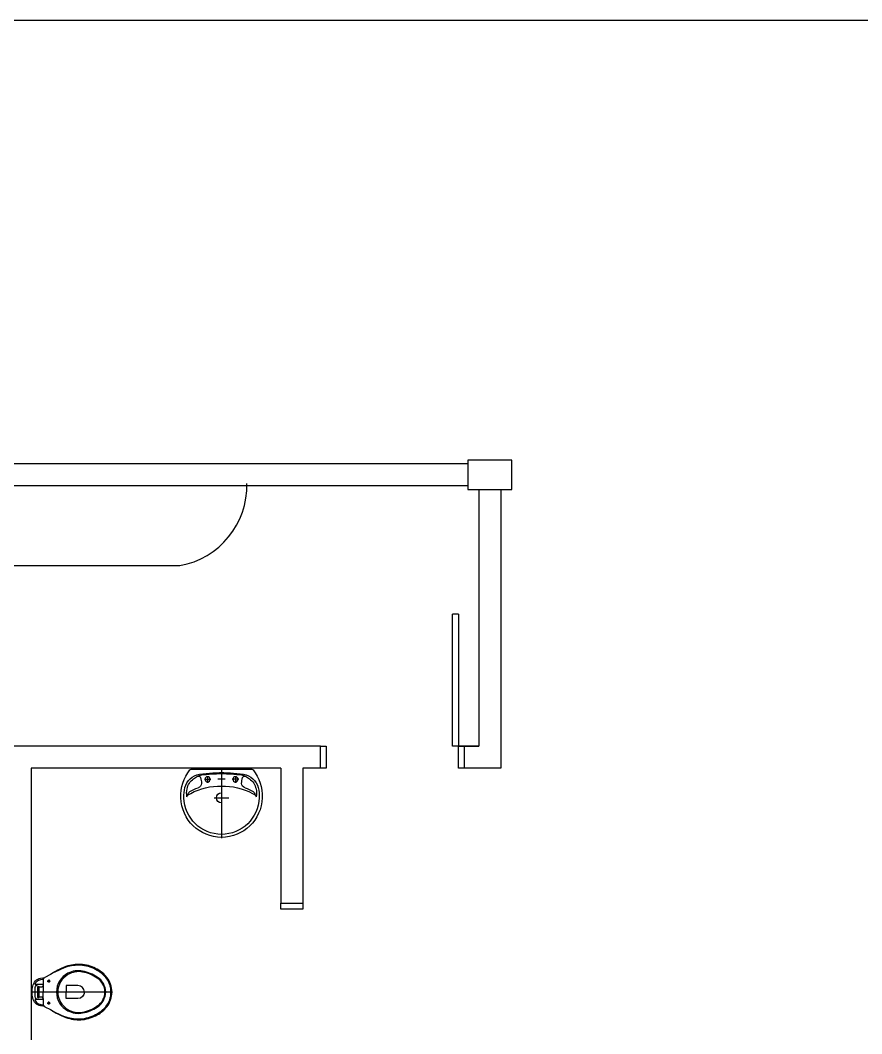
# Model space of a CAD drawing. Header units: millimetres. Extents: x 20431 to 27288, y 6147 to 13165.
# Drawn here: x 24891 to 25464, y 12475 to 13165 of the extents above; entities that cross this region are included whole.
import ezdxf

# ---------------------------------------------------------------- set-up
doc = ezdxf.new("R2010")
doc.units = ezdxf.units.MM
doc.header["$MEASUREMENT"] = 0
for name, color, linetype in [('Arqui-Aberturas', 63, 'Continuous'), ('Arqui-DivisóriaGesso', 211, 'Continuous'), ('Arqui-Louças', 30, 'Continuous'), ('Arqui-Paredes', 3, 'Continuous'), ('Arqui-Pilares', 4, 'Continuous')]:
    doc.layers.add(name, color=color, linetype=linetype)

msp = doc.modelspace()

# ---------------------------------------------------------------- linework, layer by layer
at = {"layer": 'Arqui-Aberturas'}
for p, q in [((25189.06, 12760.65), (25185.06, 12760.65)), ((25185.06, 12670.65), (25185.06, 12760.65)), ((25189.06, 12760.65), (25189.06, 12670.65)), ((25189.06, 12670.65), (25185.06, 12670.65)), ((25068.06, 12563.65), (25083.06, 12563.65)), ((25068.06, 12559.65), (25068.06, 12563.65)), ((25083.06, 12563.65), (25083.06, 12559.65)), ((25083.06, 12559.65), (25068.06, 12559.65))]:
    msp.add_line(p, q, dxfattribs=at)
for points in [[(25099.06, 12655.65), (25095.06, 12655.65), (25095.06, 12670.65), (25099.06, 12670.65)], [(25193.06, 12655.65), (25189.06, 12655.65), (25189.06, 12670.65), (25193.06, 12670.65)]]:
    msp.add_lwpolyline(points, close=True, dxfattribs=at)
at = {"layer": 'Arqui-DivisóriaGesso'}
msp.add_lwpolyline([(24108.49, 13165.33), (26970.76, 13165.33), (26970.76, 9846.03), (24108.49, 9846.03)], close=True, dxfattribs=at)
at = {"layer": 'Arqui-Louças'}
for p, q in [((24318.06, 12793.68), (24999.35, 12793.68)), ((25006.97, 12654.95), (25027.68, 12654.95)), ((25027.68, 12655.65), (25027.68, 12607.95)), ((25027.68, 12654.95), (25048.4, 12654.95)), ((25015.98, 12648.05), (25020.48, 12648.05)), ((25018.18, 12650.25), (25018.18, 12645.75)), ((25027.68, 12648.05), (25025.18, 12648.05)), ((25030.18, 12648.05), (25027.68, 12648.05)), ((25039.38, 12648.05), (25034.88, 12648.05)), ((25037.18, 12650.25), (25037.18, 12645.75)), ((25022.68, 12635.45), (25027.68, 12635.45)), ((25027.68, 12635.45), (25032.68, 12635.45)), ((24908.86, 12510.57), (24910.86, 12510.57)), ((24909.96, 12511.57), (24909.96, 12509.57)), ((24953.06, 12503.07), (24898.06, 12503.07)), ((24908.86, 12495.57), (24910.86, 12495.57)), ((24909.96, 12494.57), (24909.96, 12496.57))]:
    msp.add_line(p, q, dxfattribs=at)
for points in [[(24906.06, 12498.57), (24906.06, 12495.02, 0.269143), (24907.07, 12493.28), (24907.34, 12493.13, -0.044891), (24907.39, 12493.1), (24911.06, 12491.07, 0.036783), (24913.06, 12489.87, 0.0196), (24917.06, 12487.77, 0.056836), (24923.06, 12485.27, 0.089116), (24933.06, 12484.27, 0.095425), (24943.06, 12487.52, 0.091656), (24949.61, 12493.07, 0.16072), (24953.06, 12503.07, 0.16072), (24949.61, 12513.07, 0.091656), (24943.06, 12518.62, 0.095425), (24933.06, 12521.87, 0.089116), (24923.06, 12520.87, 0.056836), (24917.06, 12518.37, 0.0196), (24913.06, 12516.27, 0.036783), (24911.06, 12515.07), (24907.39, 12513.04, -0.044891), (24907.34, 12513.01), (24907.07, 12512.85, 0.269143), (24906.06, 12511.12), (24906.06, 12507.57)], [(24911.06, 12491.07), (24913.06, 12489.97, 0.0204), (24917.06, 12488.07, 0.050595), (24923.06, 12485.72, 0.089432), (24933.06, 12484.92, 0.098712), (24943.06, 12488.32, 0.072481), (24948.76, 12493.07, 0.182574), (24952.36, 12503.07, 0.182574), (24948.76, 12513.07, 0.072481), (24943.06, 12517.82, 0.098712), (24933.06, 12521.22, 0.089432), (24923.06, 12520.42, 0.050595), (24917.06, 12518.07, 0.0204), (24913.06, 12516.17), (24911.06, 12515.07)], [(24907.34, 12493.13, 0.047116), (24907.29, 12493.14), (24904.37, 12493.59, -0.305161), (24899.06, 12499.07, -0.049506), (24898.66, 12503.07, -0.049506), (24899.06, 12507.07, -0.305161), (24904.37, 12512.55), (24907.29, 12513, 0.047116), (24907.34, 12513.01)], [(24906.06, 12508.17), (24902.81, 12508.17), (24900.97, 12508.17, -0.5854), (24900.62, 12508.78, -0.134872), (24903.06, 12511.07, -0.082359), (24906.19, 12511.84)], [(24902.81, 12497.97, -0.414214), (24900.81, 12499.97), (24900.81, 12503.07), (24900.81, 12506.17, -0.414214), (24902.81, 12508.17)], [(24906.06, 12498.57, 0.414214), (24905.06, 12499.57), (24903.76, 12499.57, 0.226163), (24903.22, 12499.31, -0.733322), (24902.56, 12499.57), (24902.56, 12503.07), (24902.56, 12506.57, -0.733322), (24903.22, 12506.83, 0.226163), (24903.76, 12506.57), (24905.06, 12506.57, 0.414214), (24906.06, 12507.57)], [(24934.26, 12503.07, 0.394755), (24929.86, 12507.57), (24921.86, 12507.57), (24921.86, 12503.07)], [(24934.26, 12503.07, -0.394755), (24929.86, 12498.57), (24921.86, 12498.57), (24921.86, 12503.07)], [(24906.06, 12497.97), (24902.81, 12497.97), (24900.97, 12497.97, 0.5854), (24900.62, 12497.36, 0.134872), (24903.06, 12495.07, 0.082359), (24906.19, 12494.3)]]:
    msp.add_lwpolyline(points, format="xyb", dxfattribs=at)
for points in [[(24923.06, 12515.87, 0.278895), (24915.21, 12503.07, 0.278895), (24923.06, 12490.27, 0.167831), (24933.06, 12488.82, 0.098952), (24943.06, 12492.87, 0.247323), (24948.76, 12503.07, 0.247323), (24943.06, 12513.27, 0.098952), (24933.06, 12517.32, 0.167831)], [(24923.06, 12514.97, 0.264523), (24916.06, 12503.07, 0.264523), (24923.06, 12491.17, 0.185303), (24933.06, 12489.42, 0.106842), (24943.06, 12493.57, 0.250606), (24948.26, 12503.07, 0.250606), (24943.06, 12512.57, 0.106842), (24933.06, 12516.72, 0.185303)]]:
    msp.add_lwpolyline(points, format="xyb", close=True, dxfattribs=at)
for points in [[(24903.41, 12499.57), (24903.41, 12503.07), (24903.41, 12506.57)], [(24906.06, 12507.57), (24906.06, 12503.07)], [(24906.06, 12498.57), (24906.06, 12503.06)]]:
    msp.add_lwpolyline(points, dxfattribs=at)
for centre in [(24909.96, 12510.57), (24909.96, 12495.57)]:
    msp.add_circle(centre, 0.65, dxfattribs=at)
msp.add_arc((24989.5, 12848.23), 55.44, 280.23662, 1.47115, dxfattribs=at)
at = {"layer": 'Arqui-Louças', "extrusion": (0, 0, -1)}
for centre, major_axis, start_param, end_param in [((25029.48, 12636.53), (-20.84, 20.84), 5.459309, 6.156503), ((25006.97, 12653.95), (-0.707, 0.707), 6.156503, 7.068583), ((25048.4, 12653.95), (0.707, 0.707), -0.785398, 0.126682), ((25025.89, 12636.53), (20.84, 20.84), 0.126682, 0.823876), ((25013.77, 12639.76), (-8.06, 8.06), 5.73614, 6.364603), ((25015.5, 12639.13), (-8.17, 8.17), 5.700597, 6.437652), ((25014.42, 12639.71), (-8.4, 8.4), 0.042778, 0.63918), ((25015.96, 12639.97), (-7.9, 7.9), 0.076606, 0.625918), ((25011.8, 12648.47), (-1.22, 1.22), 0.480803, 1.706031), ((25029.08, 12544.87), (-76.26, 76.26), 0.632744, 0.716738), ((25012.38, 12648.91), (0.707, 0.707), 0.135235, 0.460141), ((25001.45, 12645.22), (-8.86, 8.86), 2.030937, 2.353757), ((25027.34, 12560.43), (64.71, 64.71), -0.929656, -0.781649), ((25018.18, 12648.05), (1.24, 1.24), 3.926991, 10.210176), ((25029.19, 12472.43), (-127.41, 127.41), 0.743747, 0.777059), ((25026.18, 12472.43), (127.41, 127.41), -0.777059, -0.743747), ((25028.03, 12560.43), (-64.71, 64.71), 0.781649, 0.929656), ((25026.29, 12544.87), (76.26, 76.26), -0.716738, -0.632744), ((25037.18, 12648.05), (-1.24, 1.24), 5.497787, 11.780972), ((25039.41, 12639.97), (7.9, 7.9), -0.625918, -0.076606), ((25053.92, 12645.22), (8.86, 8.86), 3.929428, 4.252248), ((25042.99, 12648.91), (-0.707, 0.707), 5.823044, 6.14795), ((25043.57, 12648.47), (1.22, 1.22), 4.577154, 5.802382), ((25040.95, 12639.71), (8.4, 8.4), -0.63918, -0.042778), ((25039.87, 12639.13), (8.17, 8.17), -0.154466, 0.582588), ((25041.6, 12639.76), (-8.06, 8.06), 1.489378, 2.117842), ((25025.72, 12636.95), (16.74, 16.74), 3.863606, 4.161386), ((25017.25, 12638.63), (9.45, 9.45), 3.732789, 4.139711), ((25007.52, 12637.43), (1.86, 1.86), 3.934876, 4.966944), ((25020.81, 12614.83), (20.4, 20.4), -1.316903, -1.107149), ((25027.01, 12599.68), (-30.96, 30.96), 0.302553, 0.800757), ((25010.68, 12645.36), (-2.34, 2.34), 2.38729, 3.617336), ((25028.36, 12599.68), (30.96, 30.96), -0.800757, -0.302553), ((25044.69, 12645.36), (2.34, 2.34), 2.665849, 3.895895), ((25034.56, 12614.83), (-20.4, 20.4), 1.107149, 1.316903), ((25047.85, 12637.43), (-1.86, 1.86), 1.316241, 2.348309), ((25038.12, 12638.63), (-9.45, 9.45), 2.143475, 2.550396), ((25029.65, 12636.95), (-16.74, 16.74), 2.121799, 2.419579), ((25027.77, 12636.2), (0.14, 27.74), 3.139897, 4.678498), ((25027.77, 12636.2), (0.02, 25.69), 3.143935, 4.682535), ((25005.41, 12636.28), (0.915, 0.915), 3.750147, 4.904316), ((25011.73, 12626.91), (8.91, 8.91), -1.378922, -1.359856), ((25011.73, 12626.91), (8.91, 8.91), -1.359856, -1.197561), ((25027.68, 12635.45), (-2.47, 2.47), 3.926991, 7.068583), ((25027.6, 12636.2), (-0.03, 25.69), 1.600874, 3.139474), ((25027.59, 12636.21), (-0.04, 27.76), 1.601754, 3.140011), ((25043.64, 12626.91), (-8.91, 8.91), 1.197561, 1.359856), ((25043.64, 12626.91), (-8.91, 8.91), 1.359856, 1.378922), ((25049.96, 12636.28), (-0.915, 0.915), 1.378869, 2.533038)]:
    msp.add_ellipse(centre, major_axis=major_axis, ratio=1, start_param=start_param, end_param=end_param, dxfattribs=at)
at = {"layer": 'Arqui-Paredes'}
for p, q in [((25195.56, 12863.15), (24325.56, 12863.15)), ((25195.56, 12848.15), (24325.56, 12848.15)), ((25203.06, 12845.65), (25203.06, 12831.65)), ((25203.06, 12845.65), (25203.06, 12670.65)), ((25203.06, 12841.65), (25203.06, 12831.65)), ((25218.06, 12845.65), (25218.06, 12831.65)), ((25218.06, 12845.65), (25218.06, 12655.65)), ((25218.06, 12841.65), (25218.06, 12831.65)), ((25095.06, 12670.65), (24883.06, 12670.65)), ((25203.06, 12670.65), (25189.06, 12670.65)), ((25189.06, 12670.65), (25203.06, 12670.65)), ((25189.06, 12670.65), (25203.06, 12670.65)), ((25189.06, 12670.65), (25203.06, 12670.65)), ((25189.06, 12670.65), (25203.06, 12670.65)), ((24898.06, 12655.65), (24898.06, 12455.65)), ((25068.06, 12655.65), (24898.06, 12655.65)), ((25068.06, 12655.65), (25068.06, 12563.65)), ((25083.06, 12655.65), (25083.06, 12563.65)), ((25095.06, 12655.65), (25083.06, 12655.65)), ((25218.06, 12655.65), (25189.06, 12655.65))]:
    msp.add_line(p, q, dxfattribs=at)
msp.add_lwpolyline([(25203.06, 12670.65), (25189.06, 12670.65)], dxfattribs=at)
at = {"layer": 'Arqui-Pilares'}
msp.add_lwpolyline([(25225.56, 12845.65), (25225.56, 12865.65), (25195.56, 12865.65), (25195.56, 12845.65)], close=True, dxfattribs=at)

doc.saveas('drawing.dxf')
